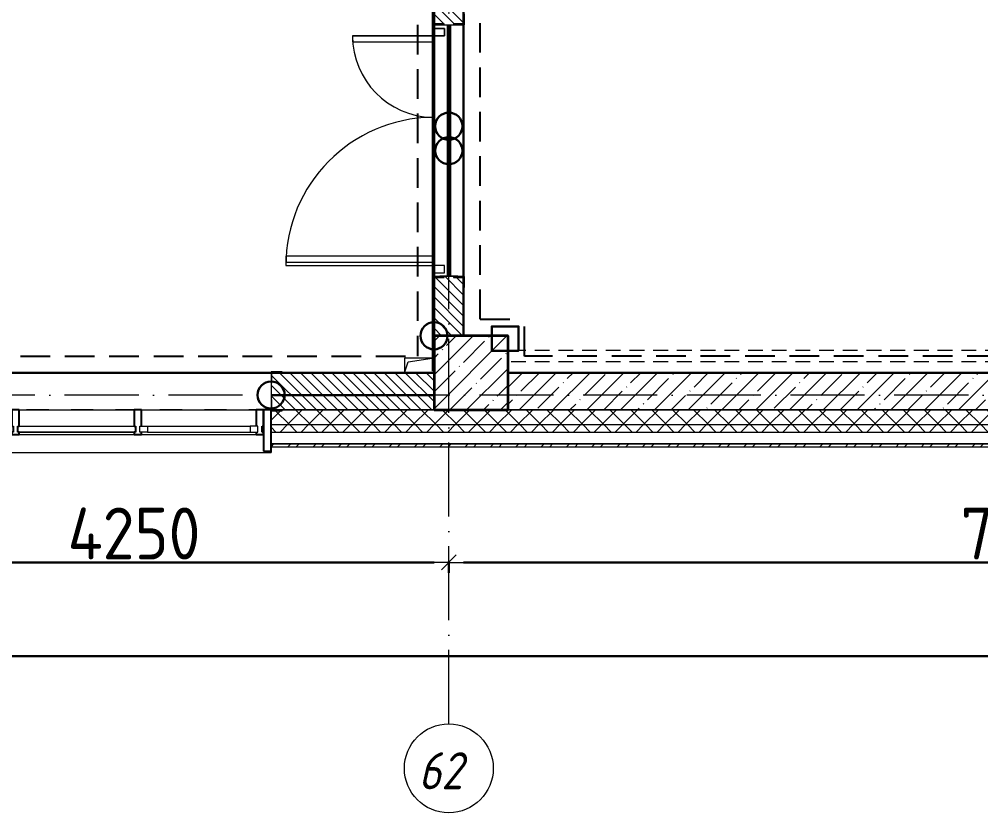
# Model space of a CAD drawing. Header units: millimetres. Extents: x -213536 to 1564669, y -45299 to 942238.
# Drawn here: x 523492 to 529983, y 422415 to 427773 of the extents above; entities that cross this region are included whole.
import ezdxf

# ---------------------------------------------------------------- set-up
doc = ezdxf.new("R2010")
doc.units = ezdxf.units.MM
for name, pattern in [('200_ШТРИХ_ш1п0_6_', [160, 100, -60]), ('50_200_ШТРИХ_1Т_ш5_п1_п1_', [700, 500, -100, 0, -100]), ('Штрих короткий', [300, 150, -150]), ('Штриховая _2 мм - 1 мм_', [300, 200, -100])]:
    doc.linetypes.add(name, pattern=pattern)
for name, color, linetype, lineweight in [('0-1', 7, 'Continuous', 5), ('0-2', 7, 'Continuous', 9), ('2) ПГП 4м', 4, 'Continuous', 30), ('2.1) ПГП окна 2.8 м', 5, 'Continuous', 30), ('2.2) ПГП двери 2.4 -', 134, 'Continuous', 60), ('3) ЖБ 4м', 3, 'Continuous', 30), ('3.1) ЖБ окна 1.2 м', 102, 'Continuous', 30), ('4) Метл уголки', 6, 'Continuous', 30), ('5) Швы', 2, 'Continuous', 30), ('6) Мини окна 0.4 -', 10, 'Continuous', 30), ('Двери', 7, 'Continuous', 9), ('Импосты витража', 7, 'Continuous', 9), ('Импосты витража-1', 7, 'Continuous', 25), ('Каркас_Импост', 7, 'Continuous', 13), ('Линии-1', 7, '200_ШТРИХ_ш1п0_6_', 9), ('Несущие колонны', 7, 'Continuous', 9), ('Несущие колонны-1', 7, 'Continuous', 35), ('Обобщенные модели', 7, 'Continuous', 9), ('Общие ребра', 7, 'Continuous', 9), ('Окна', 7, 'Continuous', 9), ('Оси', 7, 'Continuous', 9), ('Оси-1', 7, 'Continuous', 20), ('Оси-2', 7, '50_200_ШТРИХ_1Т_ш5_п1_п1_', 9), ('Остекление-1', 7, 'Continuous', 9), ('Перемычка-1', 7, 'Штрих короткий', 9), ('Размеры', 7, 'Continuous', 15), ('Стены', 7, 'Continuous', 9), ('Стены-1', 7, 'Continuous', 13), ('Штриховка разреза-1', 7, 'Continuous', 9), ('Элементы узлов', 7, 'Continuous', 9)]:
    doc.layers.add(name, color=color, linetype=linetype, lineweight=lineweight)
doc.layers.add('Каркас_Импост-2', color=7, linetype='Continuous', lineweight=9, true_color=0xaaaaaa)
doc.layers.add('СТ-1_1', color=7, linetype='Штриховая _2 мм - 1 мм_', lineweight=90, true_color=0x888888)
doc.layers.get('0-2').off()
doc.styles.add('ISOCPEUR_I_1', font='isocpeui.ttf', dxfattribs={"width": 0.85, "height": 2.5})
doc.styles.add('СПДС', font='isocpeur.ttf', dxfattribs={"width": 0.9})
doc.dimstyles.new('Размера А3', dxfattribs={"dimtxt": 200, "dimasz": 100, "dimexe": 70, "dimexo": 100, "dimgap": 20, "dimtad": 1, "dimdec": 0, "dimrnd": 10, "dimzin": 0, "dimdsep": 46, "dimtxsty": 'СПДС', "dimblk": 'ARROWHEAD_6', "dimcen": 1, "dimclrd": 256, "dimclre": 256, "dimclrt": 256, "dimazin": 0, "dimtfac": 1, "dimtdec": 0, "dimtmove": 2, "dimatfit": 3, "dimfxl": 1, "dimtolj": 1, "dimtzin": 0, "dimarcsym": 0})
pattern_1 = [(135, (0, 0), (-35.35534, -35.35534), [])]
pattern_2 = [(45, (0, 0), (-70.71068, 70.71068), []), (135, (0, 0), (-70.71068, -70.71068), [])]

# ---------------------------------------------------------------- blocks, each defined once
blk = doc.blocks.new('Ось сетки - Круг_Ø6_00__ISO-2_5_0_9K_-16731441-АИ2_03_План отделки стен 3-го этажа _Часть 2_')
at = {"layer": 'Оси-1'}
blk.add_circle((0, 0), 3, dxfattribs=at)
blk = doc.blocks.new('ARROWHEAD_6')
at = {"color": 0, "linetype": 'Continuous'}
for p, q in [((0, 0), (-1, 0)), ((-0.5, -0.5), (0.5, 0.5))]:
    blk.add_line(p, q, dxfattribs=at)
blk = doc.blocks.new('*D4741')
at = {"layer": 'Defpoints', "color": 0, "transparency": 16777216}
for p in [(522142.1, 424211.7), (526392.1, 424211.7), (526392.1, 424105.6)]:
    blk.add_point(p, dxfattribs=at)
at = {"layer": 'Размеры', "lineweight": -2, "transparency": 16777216}
for p, q in [((522142.1, 424111.7), (522142.1, 424035.6)), ((522242.1, 424105.6), (526292.1, 424105.6)), ((526392.1, 424111.7), (526392.1, 424035.6))]:
    blk.add_line(p, q, dxfattribs=at)
at = {"layer": 'Размеры', "lineweight": -2, "transparency": 16777216, "xscale": 100, "yscale": 100, "zscale": 100, "rotation": 180}
blk.add_blockref('ARROWHEAD_6', (522142.1, 424105.6), dxfattribs=at)
at = {"layer": 'Размеры', "lineweight": -2, "transparency": 16777216, "xscale": 100, "yscale": 100, "zscale": 100}
blk.add_blockref('ARROWHEAD_6', (526392.1, 424105.6), dxfattribs=at)
at = {"layer": 'Размеры', "transparency": 16777216, "insert": (524267.1, 424300.6), "char_height": 350, "width": 2.564, "attachment_point": 5, "style": 'СПДС'}
blk.add_mtext('\\A1;4250', dxfattribs=at)
blk = doc.blocks.new('*D4742')
at = {"layer": 'Defpoints', "color": 0, "transparency": 16777216}
for p in [(526392.1, 424211.7), (534192.1, 424211.7), (534192.1, 424105.6)]:
    blk.add_point(p, dxfattribs=at)
at = {"layer": 'Размеры', "lineweight": -2, "transparency": 16777216}
for p, q in [((526392.1, 424111.7), (526392.1, 424035.6)), ((526492.1, 424105.6), (534092.1, 424105.6)), ((534192.1, 424111.7), (534192.1, 424035.6))]:
    blk.add_line(p, q, dxfattribs=at)
at = {"layer": 'Размеры', "lineweight": -2, "transparency": 16777216, "xscale": 100, "yscale": 100, "zscale": 100, "rotation": 180}
blk.add_blockref('ARROWHEAD_6', (526392.1, 424105.6), dxfattribs=at)
at = {"layer": 'Размеры', "lineweight": -2, "transparency": 16777216, "xscale": 100, "yscale": 100, "zscale": 100}
blk.add_blockref('ARROWHEAD_6', (534192.1, 424105.6), dxfattribs=at)
at = {"layer": 'Размеры', "transparency": 16777216, "insert": (530292.1, 424300.6), "char_height": 350, "width": 2.488, "attachment_point": 5, "style": 'СПДС'}
blk.add_mtext('\\A1;7800', dxfattribs=at)
blk = doc.blocks.new('*D4743')
at = {"layer": 'Defpoints', "color": 0, "transparency": 16777216}
for p in [(430692.1, 423578.1), (534192.1, 423578.1), (534192.1, 423472.1)]:
    blk.add_point(p, dxfattribs=at)
at = {"layer": 'Размеры', "lineweight": -2, "transparency": 16777216}
for p, q in [((430692.1, 423478.1), (430692.1, 423402.1)), ((430792.1, 423472.1), (534092.1, 423472.1)), ((534192.1, 423478.1), (534192.1, 423402.1))]:
    blk.add_line(p, q, dxfattribs=at)
at = {"layer": 'Размеры', "lineweight": -2, "transparency": 16777216, "xscale": 100, "yscale": 100, "zscale": 100, "rotation": 180}
blk.add_blockref('ARROWHEAD_6', (430692.1, 423472.1), dxfattribs=at)
at = {"layer": 'Размеры', "lineweight": -2, "transparency": 16777216, "xscale": 100, "yscale": 100, "zscale": 100}
blk.add_blockref('ARROWHEAD_6', (534192.1, 423472.1), dxfattribs=at)
at = {"layer": 'Размеры', "transparency": 16777216, "insert": (482442.1, 423667.1), "char_height": 350, "width": 3.544, "attachment_point": 5, "style": 'СПДС'}
blk.add_mtext('\\A1;103500', dxfattribs=at)
blk = doc.blocks.new('BSC_Колонна _Прямоугольная - 500х500-V20-АИ2_03_План отделки стен 3-го этажа _Часть 2_')
at = {"layer": 'Несущие колонны'}
h = blk.add_hatch(dxfattribs=at)
h.set_pattern_fill('FP_28', color=256, style=0, pattern_type=2)
h.set_pattern_definition([(45, (-95850, -150), (-114.04925, 114.04925), []), (45, (-95735.95, -150), (-114.04925, 114.04925), [201.613, -40.323, 3.353, -36.97])])
h.paths.add_polyline_path([(-250, -250), (250, -250), (250, 250), (-250, 250)], flags=0)
at = {"layer": 'Несущие колонны-1'}
for p, q in [((250, 250), (-250, 250)), ((-250, 250), (-250, -250)), ((250, -250), (250, 250)), ((-250, -250), (250, -250))]:
    blk.add_line(p, q, dxfattribs=at)
blk = doc.blocks.new('Проем_Дверь_Прямоугольный - 1800х2700h_оконные проемы-25805030-АИ2_03_План отделки стен 3-го этажа _Часть 2_')
at = {"layer": 'Перемычка-1'}
for p, q in [((900, 125), (-900, 125)), ((900, -125), (-900, -125))]:
    blk.add_line(p, q, dxfattribs=at)
blk = doc.blocks.new('Проем_Дверь_Прямоугольный - 1700х2400h_дверные проемы-28704924-АИ2_03_План отделки стен 3-го этажа _Часть 2_')
at = {"layer": 'Перемычка-1'}
for p, q in [((850, 100), (-850, 100)), ((850, -100), (-850, -100))]:
    blk.add_line(p, q, dxfattribs=at)
blk = doc.blocks.new('PNS_Панель прямоугольная2 - Нр_Стекло - 40мм-26243474-АИ2_03_План отделки стен 3-го этажа _Часть 2_')
at = {"layer": 'Каркас_Импост'}
for p, q in [((-397.5, 0), (-397.5, 40)), ((-397.5, 40), (-347.5, 40)), ((-347.5, 40), (-347.5, 0)), ((397.5, 40), (347.5, 40)), ((347.5, 40), (347.5, 0)), ((397.5, 0), (397.5, 40)), ((-347.5, 0), (-397.5, 0)), ((347.5, 0), (397.5, 0))]:
    blk.add_line(p, q, dxfattribs=at)
at = {"layer": 'Каркас_Импост-2'}
for p, q in [((-347.5, 40), (347.5, 40)), ((-347.5, 0), (347.5, 0))]:
    blk.add_line(p, q, dxfattribs=at)
blk = doc.blocks.new('Прямоугольный импост - Импост структурный с накладкой - 150мм-25647633-АИ2_03_План отделки стен 3-го этажа _Часть 2_')
at = {"layer": 'Импосты витража-1'}
for p, q in [((-25, 0), (-25, 17)), ((-25, 17), (25, 17)), ((-15, 0), (-25, 0)), ((-15, -40), (-15, 0)), ((25, 17), (25, 0)), ((-25, -150), (-25, -40)), ((-25, -40), (-15, -40)), ((25, -40), (25, -150)), ((25, -150), (-25, -150))]:
    blk.add_line(p, q, dxfattribs=at)
blk = doc.blocks.new('Прямоугольный импост - Импост структурный с накладкой - 150мм-25647642-АИ2_03_План отделки стен 3-го этажа _Часть 2_')
at = {"layer": 'Импосты витража'}
for p, q in [((27275, -100), (28050, -100)), ((27275, -267), (28050, -267))]:
    blk.add_line(p, q, dxfattribs=at)
blk = doc.blocks.new('Прямоугольный импост - Импост структурный с накладкой - 150мм-V161-АИ2_03_План отделки стен 3-го этажа _Часть 2_')
at = {"layer": 'Импосты витража-1'}
for p, q in [((-25, 0), (-25, 17)), ((-25, 17), (25, 17)), ((25, 0), (15, 0)), ((15, 0), (15, -40)), ((25, 17), (25, 0)), ((-25, -150), (-25, -40)), ((15, -40), (25, -40)), ((25, -40), (25, -150)), ((25, -150), (-25, -150))]:
    blk.add_line(p, q, dxfattribs=at)
blk = doc.blocks.new('PNS_Панель прямоугольная1 - Нр_Стекло - 40мм-25259299-АИ2_03_План отделки стен 3-го этажа _Часть 2_')
at = {"layer": 'Остекление-1'}
for p, q in [((-387.5, 40), (387.5, 40)), ((-397.5, 0), (397.5, 0)), ((387.5, 0), (-387.5, 0))]:
    blk.add_line(p, q, dxfattribs=at)
blk = doc.blocks.new('Прямоугольный импост - Импост структурный с накладкой - 150мм-25647644-АИ2_03_План отделки стен 3-го этажа _Часть 2_')
at = {"layer": 'Импосты витража-1'}
for p, q in [((-25, 0), (-25, 17)), ((-25, 17), (25, 17)), ((-15, 0), (-25, 0)), ((-15, -40), (-15, 0)), ((25, 0), (15, 0)), ((15, 0), (15, -40)), ((25, 17), (25, 0)), ((-25, -150), (-25, -40)), ((-25, -40), (-15, -40)), ((15, -40), (25, -40)), ((25, -40), (25, -150)), ((25, -150), (-25, -150))]:
    blk.add_line(p, q, dxfattribs=at)
blk = doc.blocks.new('Прямоугольный импост - Откос НВФ_50х280 мм-V169-АИ2_03_План отделки стен 3-го этажа _Часть 2_')
at = {"layer": 'Импосты витража-1'}
for p, q in [((-50, 130), (0, 130)), ((-50, -150), (-50, 130)), ((0, 130), (0, -144)), ((0, -150), (-50, -150))]:
    blk.add_line(p, q, dxfattribs=at)
blk = doc.blocks.new('Дверь_Витражная_СКБ_2Ст2 - ДВВ_ДАО_СОШ_Классы-26508392-АИ2_03_План отделки стен 3-го этажа _Часть 2_')
at = {"layer": 'Двери'}
for p, q in [((-775, 1035), (-775, 47)), ((775, 585), (775, 47))]:
    blk.add_line(p, q, dxfattribs=at)
for centre, radius, start, end in [((-775, 35), 1000, 0.68952, 90), ((775, 35), 550, 90, 178.74354)]:
    blk.add_arc(centre, radius, start, end, dxfattribs=at)
at = {"layer": 'Элементы узлов'}
for p, q in [((-713, 1035), (-753, 1035)), ((-753, 1035), (-753, 47)), ((-713, 47), (-713, 1035)), ((775, 585), (735, 585)), ((735, 585), (735, 47)), ((775, 47), (775, 585)), ((-825, 35), (-825, -35)), ((-825, 35), (-825, -35)), ((-775, -35), (-775, 35)), ((-775, -35), (-775, 35)), ((775, -35), (775, 35)), ((775, 35), (775, -35)), ((825, 35), (825, -35)), ((825, -35), (825, 35)), ((-825, -35), (-775, -35)), ((-825, -35), (-775, -35)), ((825, -35), (775, -35)), ((775, -35), (825, -35))]:
    blk.add_line(p, q, dxfattribs=at)
blk = doc.blocks.new('Фахверк_СКБ_Уголок - 250_2700-27497298-АИ2_03_План отделки стен 3-го этажа _Часть 2_')
at = {"layer": 'Обобщенные модели'}
for p, q in [((200, 181), (125, 181)), ((125, 181), (125, 106)), ((131, 106), (131, 175)), ((131, 175), (200, 175)), ((200, 175), (200, 181)), ((125, 106), (131, 106)), ((131, -6), (125, -6)), ((125, -6), (125, -81)), ((131, -75), (131, -6)), ((125, -81), (200, -81)), ((200, -75), (131, -75)), ((200, -81), (200, -75))]:
    blk.add_line(p, q, dxfattribs=at)
blk = doc.blocks.new('154_Стойка_СКБ_Уголок - СМ-2480_200-28346303-АИ2_03_План отделки стен 3-го этажа _Часть 2_')
at = {"layer": 'Обобщенные модели'}
for p, q in [((125, 156), (125, 81)), ((200, 156), (125, 156)), ((131, 81), (131, 150)), ((131, 150), (200, 150)), ((200, 150), (200, 156)), ((125, 81), (131, 81)), ((131, 19), (125, 19)), ((125, 19), (125, -56)), ((131, -50), (131, 19)), ((125, -56), (200, -56)), ((200, -50), (131, -50)), ((200, -56), (200, -50))]:
    blk.add_line(p, q, dxfattribs=at)
blk = doc.blocks.new('Стойка_Влож_Полоса боковая - Полоса-28213942-АИ2_03_План отделки стен 3-го этажа _Часть 2_')
at = {"layer": 'Обобщенные модели'}
for p, q in [((-5, 60), (0, 60)), ((-5, -60), (-5, 60)), ((0, 31), (0, -31)), ((0, -60), (-5, -60))]:
    blk.add_line(p, q, dxfattribs=at)
blk = doc.blocks.new('Фахверк_СКБ_Уголок - 200_3960-28268576-АИ2_03_План отделки стен 3-го этажа _Часть 2_')
at = {"layer": 'Обобщенные модели'}
for p, q in [((200, 156), (125, 156)), ((125, 156), (125, 81)), ((131, 81), (131, 150)), ((131, 150), (200, 150)), ((200, 150), (200, 156)), ((125, 81), (131, 81)), ((131, 19), (125, 19)), ((125, 19), (125, -56)), ((131, -50), (131, 19)), ((125, -56), (200, -56)), ((200, -50), (131, -50)), ((200, -56), (200, -50))]:
    blk.add_line(p, q, dxfattribs=at)
blk = doc.blocks.new('AR_Отверстие прямоугольное _в плите_ - AR_Отверстие прямоугольное _в плите_-V223-АИ2_03_План отделки стен 3-го этажа _Часть 2_')
at = {"layer": 'Обобщенные модели'}
for p, q in [((88, 50), (-100, 50)), ((-100, 50), (-100, -50)), ((-100, -50), (-75, 25)), ((-75, 25), (88, 48.3))]:
    blk.add_line(p, q, dxfattribs=at)
blk = doc.blocks.new('Отлив_СКБ - Отлив витража_120_НВФ-31885687-АИ2_03_План отделки стен 3-го этажа _Часть 2_')
at = {"layer": 'Окна'}
for p, q in [((1750, -2), (50, -2)), ((0, -120), (0, -113)), ((0, -120), (1800, -120)), ((1800, -113), (1800, -120))]:
    blk.add_line(p, q, dxfattribs=at)
blk = doc.blocks.new('0125-Р-ОО-Ш2-АР-о_23_10_2024_rvt-1-АИ2_03_План отделки стен 3-го этажа _Часть 2_')
at = {"layer": 'Штриховка разреза-1'}
h = blk.add_hatch(dxfattribs=at)
h.set_pattern_fill('FP_1', color=256, style=0, pattern_type=2)
h.set_pattern_definition(pattern_1)
h.paths.add_polyline_path([(95600, 400), (95800, 400), (95800, 794), (95731, 794), (95731, 800), (95669, 800), (95669, 794), (95600, 794), (95600, 725)], flags=0)
h.paths.add_polyline_path([(95731, 2500), (95731, 2506), (95800, 2506), (95800, 2900), (95600, 2900), (95600, 2506), (95669, 2506), (95669, 2500)], flags=0)
h = blk.add_hatch(dxfattribs=at)
h.set_pattern_fill('FP_1', color=256, style=0, pattern_type=2)
h.set_pattern_definition(pattern_1)
h.paths.add_polyline_path([(94506, -100), (95600, -100), (95600, 150), (94506, 150), (94506, 81), (94500, 81), (94500, -31), (94506, -31), (94506, -98.6)], flags=0)
h.paths.add_polyline_path([(91937, -100), (92694, -100), (92694, -31), (92700, -31), (92700, 81), (92694, 81), (92694, 150), (91850, 150), (91850, -100)], flags=0)
h = blk.add_hatch(dxfattribs=at)
h.set_pattern_fill('FP_2', color=256, style=0, pattern_type=2)
h.set_pattern_definition([(45, (0, 0), (-114.04925, 114.04925), []), (45, (114.05, 0), (-114.04925, 114.04925), [201.612, -40.322, 3.353, -36.97])])
h.paths.add_polyline_path([(103100, -100), (103100, 150), (96100, 150), (96100, -100), (102188.9, -100)], flags=0)
h = blk.add_hatch(dxfattribs=at)
h.set_pattern_fill('FP_81', color=256, style=0, pattern_type=2)
h.set_pattern_definition(pattern_2)
h.paths.add_polyline_path([(102188.9, -200), (103600, -200), (103600, -100), (94575, -100), (94575, -106), (94500, -106), (94500, -200), (98460.9, -200)], flags=0)
h.paths.add_polyline_path([(91850, -200), (92700, -200), (92700, -106), (92625, -106), (92625, -100), (84750, -100), (84750, -200), (91350, -200)], flags=0)
h.paths.add_polyline_path([(83549.1, -200), (83750, -200), (83750, -100), (82625, -100), (82625, -106), (82550, -106), (82550, -200), (82617.1, -200)], flags=0)
h.paths.add_polyline_path([(80675, -200), (80750, -200), (80750, -106), (80675, -106), (80675, -100), (79625, -100), (79625, -106), (79550, -106), (79550, -200), (79821.1, -200)], flags=0)
h.paths.add_polyline_path([(77750, -200), (77750, -100), (76625, -100), (76625, -106), (76550, -106), (76550, -200), (77250, -200)], flags=0)
h.paths.add_polyline_path([(73425, -200), (74750, -200), (74750, -100), (73425, -100), (73425, -106), (73350, -106), (73350, -200), (73356, -200)], flags=0)
h.paths.add_polyline_path([(70350, -200), (71550, -200), (71550, -106), (71475, -106), (71475, -100), (70425, -100), (70425, -106), (70350, -106)], flags=0)
h.paths.add_polyline_path([(67356, -200), (68550, -200), (68550, -100), (67425, -100), (67425, -106), (67350, -106), (67350, -200)], flags=0)
h.paths.add_polyline_path([(64909.2, -200), (65550, -200), (65550, -106), (65475, -106), (65475, -100), (64425, -100), (64425, -106), (64350, -106), (64350, -200)], flags=0)
h.paths.add_polyline_path([(62200, -200), (62550, -200), (62550, -106), (62475, -106), (62475, -100), (61425, -100), (61425, -106), (61350, -106), (61350, -200), (62113.2, -200)], flags=0)
h.paths.add_polyline_path([(59550, -200), (59550, -106), (59475, -106), (59475, -100), (58425, -100), (58425, -106), (58350, -106), (58350, -200), (59317.3, -200)], flags=0)
h.paths.add_polyline_path([(56521.3, -200), (56550, -200), (56550, -106), (56475, -106), (56475, -100), (55425, -100), (55425, -106), (55350, -106), (55350, -200), (55589.3, -200)], flags=0)
h.paths.add_polyline_path([(52350, -200), (53550, -200), (53550, -106), (53475, -106), (53475, -100), (52425, -100), (52425, -106), (52350, -106)], flags=0)
h.paths.add_polyline_path([(47475, -200), (47550, -200), (47550, -106), (47475, -106), (47475, -100), (46425, -100), (46425, -106), (46350, -106), (46350, -200), (47201.4, -200)], flags=0)
h.paths.add_polyline_path([(44405.4, -200), (44550, -200), (44550, -106), (44475, -106), (44475, -100), (43425, -100), (43425, -106), (43350, -106), (43350, -200), (43473.4, -200)], flags=0)
h.paths.add_polyline_path([(41550, -200), (41550, -106), (41475, -105.4), (41475, -100), (40150, -100), (40150, -200), (41544, -200)], flags=0)
h.paths.add_polyline_path([(38350, -200), (38350, -106), (38275, -106), (38275, -100), (37150, -100), (37150, -200), (37881.4, -200)], flags=0)
h.paths.add_polyline_path([(34153.5, -200), (35350, -200), (35350, -106), (35275, -106), (35275, -100), (34225, -100), (34225, -106), (34150, -106), (34150, -200)], flags=0)
h.paths.add_polyline_path([(32275, -200), (32350, -200), (32350, -106), (32275, -106), (32275, -100), (31150, -100), (31150, -200), (31650, -200)], flags=0)
h.paths.add_polyline_path([(28650, -200), (29350, -200), (29350, -106), (29275, -106), (29275, -100), (28150, -100), (28150, -200), (28561.5, -200)], flags=0)
h.paths.add_polyline_path([(25299.5, -200), (26350, -200), (26350, -106), (26275, -106), (26275, -100), (25225, -100), (25225, -106), (25150, -106), (25150, -200), (25225, -200)], flags=0)
h.paths.add_polyline_path([(17350, -200), (17350, -106), (17275, -106), (17275, -100), (16225, -100), (16225, -106), (16150, -106), (16150, -200), (17250, -200)], flags=0)
h.paths.add_polyline_path([(15150, -200), (15150, -106), (15075, -106), (15075, -100), (9825, -100), (9825, -106), (9750, -106), (9750, -200), (14581.6, -200)], flags=0)
h.paths.add_polyline_path([(8057.7, -200), (8750, -200), (8750, -106), (8675, -106), (8675, -100), (-100, -100), (-100, -200), (7125.7, -200)], flags=0)
h = blk.add_hatch(dxfattribs=at)
h.set_pattern_fill('FP_81', color=256, style=0, pattern_type=2)
h.set_pattern_definition(pattern_2)
h.paths.add_polyline_path([(103120.9, -250), (103700, -250), (103700, -200), (94500, -200), (94500, -250), (102188.9, -250)], flags=0)
h.paths.add_polyline_path([(92700, -250), (92700, -200), (84750, -200), (84750, -250), (91937, -250)], flags=0)
h.paths.add_polyline_path([(83549.1, -250), (83750, -250), (83750, -200), (82550, -200), (82550, -250), (82617.1, -250)], flags=0)
h.paths.add_polyline_path([(79821.1, -250), (80750, -250), (80750, -200), (79550, -200), (79550, -250)], flags=0)
h.paths.add_polyline_path([(77750, -250), (77750, -200), (76550, -200), (76550, -250), (77025.1, -250)], flags=0)
h.paths.add_polyline_path([(74229.1, -250), (74750, -250), (74750, -200), (73350, -200), (73350, -250)], flags=0)
h.paths.add_polyline_path([(70501.2, -250), (71550, -250), (71550, -200), (70350, -200), (70350, -250)], flags=0)
h.paths.add_polyline_path([(68550, -250), (68550, -200), (67350, -200), (67350, -250), (67705.2, -250)], flags=0)
h.paths.add_polyline_path([(64909.2, -250), (65550, -250), (65550, -200), (64350, -200), (64350, -250)], flags=0)
h.paths.add_polyline_path([(62550, -250), (62550, -200), (61350, -200), (61350, -250), (62113.2, -250)], flags=0)
h.paths.add_polyline_path([(59317.3, -250), (59550, -250), (59550, -200), (58350, -200), (58350, -250)], flags=0)
h.paths.add_polyline_path([(56521.3, -250), (56550, -250), (56550, -200), (55350, -200), (55350, -250), (55589.3, -250)], flags=0)
h.paths.add_polyline_path([(53550, -250), (53550, -200), (52350, -200), (52350, -250), (52793.3, -250)], flags=0)
h.paths.add_polyline_path([(46735.4, -250), (47550, -250), (47550, -200), (46350, -200), (46350, -250)], flags=0)
h.paths.add_polyline_path([(44550, -250), (44550, -200), (43350, -200), (43350, -250), (44405.4, -250)], flags=0)
h.paths.add_polyline_path([(41550, -250), (41550, -200), (40150, -200), (40150, -250), (40677.4, -250)], flags=0)
h.paths.add_polyline_path([(37881.4, -250), (38350, -250), (38350, -200), (37150, -200), (37150, -250), (37415.4, -250)], flags=0)
h.paths.add_polyline_path([(35085.5, -250), (35350, -250), (35350, -200), (34150, -200), (34150, -250), (34153.5, -250)], flags=0)
h.paths.add_polyline_path([(32350, -250), (32350, -200), (31150, -200), (31150, -250), (31357.5, -250)], flags=0)
h.paths.add_polyline_path([(28561.5, -250), (29350, -250), (29350, -200), (28150, -200), (28150, -250)], flags=0)
h.paths.add_polyline_path([(25765.5, -250), (26350, -250), (26350, -200), (25150, -200), (25150, -250), (25299.5, -250)], flags=0)
h.paths.add_polyline_path([(17350, -250), (17350, -200), (16150, -200), (16150, -250), (16445.6, -250)], flags=0)
h.paths.add_polyline_path([(14581.6, -250), (15150, -250), (15150, -200), (9750, -200), (9750, -250), (12717.6, -250)], flags=0)
h.paths.add_polyline_path([(8057.7, -250), (8750, -250), (8750, -200), (-200, -200), (-200, -250), (7125.7, -250)], flags=0)
h = blk.add_hatch(dxfattribs=at)
h.set_pattern_fill('FP_80', color=256, style=0, pattern_type=2)
h.set_pattern_definition([(45, (0, 0), (-85.53659, 85.53659), []), (45, (57.02, 0), (-85.53659, 85.53659), [])])
h.paths.add_polyline_path([(103830, -350), (103830, -330), (94500, -330), (94500, -350), (103120.9, -350)], flags=0)
h.paths.add_polyline_path([(92700, -350), (92700, -330), (84750, -330), (84750, -350), (91937, -350)], flags=0)
h.paths.add_polyline_path([(83549.1, -350), (83750, -350), (83750, -330), (82550, -330), (82550, -350), (82617.1, -350)], flags=0)
h.paths.add_polyline_path([(80750, -350), (80750, -330), (79551, -330), (79551, -350), (79821.1, -350)], flags=0)
h.paths.add_polyline_path([(77025.1, -350), (77750, -350), (77750, -330), (76550, -330), (76550, -350)], flags=0)
h.paths.add_polyline_path([(74235, -350), (74750, -350), (74750, -330), (74235, -330)], flags=0)
at = {"layer": 'Линии-1'}
for p, q in [((103100, 300), (96100, 300)), ((103100, 225), (96100, 225))]:
    blk.add_line(p, q, dxfattribs=at)
at = {"layer": 'Общие ребра'}
for p, q in [((94500, -200), (103600, -200)), ((94500, -250), (103600, -250))]:
    blk.add_line(p, q, dxfattribs=at)
at = {"layer": 'Стены'}
blk.add_line((92700, 150), (94500, 150), dxfattribs=at)
at = {"layer": 'Стены-1'}
for p, q in [((95669, 2500), (95731, 2500)), ((95600, 725), (95600, 400)), ((95800, 400), (95800, 725)), ((95600, 150), (94575, 150)), ((103100, 150), (96100, 150)), ((94500, 81), (94500, -31)), ((94500, -106), (94500, -330)), ((94575, -100), (95600, -100)), ((95600, -100), (94575, -100)), ((103100, -100), (96100, -100)), ((96100, -100), (103100, -100)), ((94500, -330), (103600, -330)), ((103830, -330), (94500, -330)), ((94500, -330), (94500, -350)), ((94500, -350), (103830, -350))]:
    blk.add_line(p, q, dxfattribs=at)
at = {"layer": '0-2'}
for name, p, rotation in [('Фахверк_СКБ_Уголок - 200_3960-28268576-АИ2_03_План отделки стен 3-го этажа _Часть 2_', (95750, 2375), 89.9999999999999), ('Дверь_Витражная_СКБ_2Ст2 - ДВВ_ДАО_СОШ_Классы-26508392-АИ2_03_План отделки стен 3-го этажа _Часть 2_', (95635, 1650), 89.9999999999978), ('Проем_Дверь_Прямоугольный - 1700х2400h_дверные проемы-28704924-АИ2_03_План отделки стен 3-го этажа _Часть 2_', (95700, 1650), 89.9999999999999), ('154_Стойка_СКБ_Уголок - СМ-2480_200-28346303-АИ2_03_План отделки стен 3-го этажа _Часть 2_', (95650, 925), 269.9999999999999), ('Стойка_Влож_Полоса боковая - Полоса-28213942-АИ2_03_План отделки стен 3-го этажа _Часть 2_', (95700, 800), 269.9999999999999)]:
    blk.add_blockref(name, p, dxfattribs=dict(at, rotation=rotation))
for name, p in [('BSC_Колонна _Прямоугольная - 500х500-V20-АИ2_03_План отделки стен 3-го этажа _Часть 2_', (95850, 150)), ('AR_Отверстие прямоугольное _в плите_ - AR_Отверстие прямоугольное _в плите_-V223-АИ2_03_План отделки стен 3-го этажа _Часть 2_', (95500, 200)), ('Проем_Дверь_Прямоугольный - 1800х2700h_оконные проемы-25805030-АИ2_03_План отделки стен 3-го этажа _Часть 2_', (93600, 25)), ('Фахверк_СКБ_Уголок - 250_2700-27497298-АИ2_03_План отделки стен 3-го этажа _Часть 2_', (94375, -25)), ('Прямоугольный импост - Импост структурный с накладкой - 150мм-25647642-АИ2_03_План отделки стен 3-го этажа _Часть 2_', (65525, 0)), ('Прямоугольный импост - Импост структурный с накладкой - 150мм-25647642-АИ2_03_План отделки стен 3-го этажа _Часть 2_', (66350, 0)), ('PNS_Панель прямоугольная1 - Нр_Стекло - 40мм-25259299-АИ2_03_План отделки стен 3-го этажа _Часть 2_', (93187.5, -250)), ('PNS_Панель прямоугольная2 - Нр_Стекло - 40мм-26243474-АИ2_03_План отделки стен 3-го этажа _Часть 2_', (94012.5, -250)), ('Отлив_СКБ - Отлив витража_120_НВФ-31885687-АИ2_03_План отделки стен 3-го этажа _Часть 2_', (92700, -267))]:
    blk.add_blockref(name, p, dxfattribs=at)
at = {"layer": '0-2', "extrusion": (0, 0, -1), "rotation": 180}
for name, p in [('Прямоугольный импост - Импост структурный с накладкой - 150мм-25647644-АИ2_03_План отделки стен 3-го этажа _Часть 2_', (-92775, -250)), ('Прямоугольный импост - Импост структурный с накладкой - 150мм-25647633-АИ2_03_План отделки стен 3-го этажа _Часть 2_', (-93600, -250)), ('Прямоугольный импост - Импост структурный с накладкой - 150мм-V161-АИ2_03_План отделки стен 3-го этажа _Часть 2_', (-94425, -250)), ('Прямоугольный импост - Откос НВФ_50х280 мм-V169-АИ2_03_План отделки стен 3-го этажа _Часть 2_', (-94500, -250))]:
    blk.add_blockref(name, p, dxfattribs=at)
blk = doc.blocks.new('3этНиз')
at = {"layer": 'СТ-1_1', "lineweight": 25}
for p, q in [((526180.1, 451735.4), (526180.1, 425497.4)), ((526604.1, 425747.4), (526604.1, 428023.4)), ((526604.1, 425747.4), (526904.1, 425747.4)), ((526904.1, 425497.4), (526904.1, 425747.4)), ((522900.1, 425497.4), (526180.1, 425497.4)), ((533692.1, 425497.4), (526904.1, 425497.4))]:
    blk.add_line(p, q, dxfattribs=at)
at = {"layer": 'Стены-1'}
for p, q in [((526280.1, 451838.4), (526280.1, 425397.4)), ((526292.1, 426035.4), (526292.1, 427735.4)), ((526292.1, 425635.4), (526292.1, 425960.4)), ((526280.1, 425385.4), (526292.1, 425385.4))]:
    blk.add_line(p, q, dxfattribs=at)
at = {"layer": '0-1'}
blk.add_blockref('0125-Р-ОО-Ш2-АР-о_23_10_2024_rvt-1-АИ2_03_План отделки стен 3-го этажа _Часть 2_', (430692.1, 425235.4), dxfattribs=at)
blk = doc.blocks.new('Ось 3 этаж')
at = {"layer": 'Оси-2'}
for p, q in [((526392.1, 423014.8), (526392.1, 477896.8)), ((536900.4, 425235.4), (428373.3, 425235.4))]:
    blk.add_line(p, q, dxfattribs=at)
at = {"layer": 'Оси-1', "xscale": 99.99999999999993, "yscale": 99.99999999999993, "zscale": 99.99999999999993}
blk.add_blockref('Ось сетки - Круг_Ø6_00__ISO-2_5_0_9K_-16731441-АИ2_03_План отделки стен 3-го этажа _Часть 2_', (526392.1, 422714.8), dxfattribs=at)
at = {"layer": 'Оси', "insert": (526187.2, 422823.5), "char_height": 250, "width": 404.05, "attachment_point": 1, "style": 'ISOCPEUR_I_1'}
blk.add_mtext('62', dxfattribs=at)
at = {"layer": 'Размеры'}
for base, p1, p2, picture, middle in [((526392.1, 424105.6), (522142.1, 424211.7), (526392.1, 424211.7), '*D4741', (524267.1, 424300.6)), ((534192.1, 424105.6), (526392.1, 424211.7), (534192.1, 424211.7), '*D4742', (530292.1, 424300.6)), ((534192.1, 423472.1), (430692.1, 423578.1), (534192.1, 423578.1), '*D4743', (482442.1, 423667.1))]:
    dim = blk.add_linear_dim(base=base, p1=p1, p2=p2, dimstyle='Размера А3', override={"dimtxt": 350}, dxfattribs=at)
    dim.commit()
    dim.dimension.update_dxf_attribs({"geometry": picture, "text_midpoint": middle})

msp = doc.modelspace()

# ---------------------------------------------------------------- linework, layer by layer
at = {"layer": '2) ПГП 4м'}
for points in [[(526292.1, 425635.4), (526292.1, 428135.4)], [(526492.1, 425635.4), (526492.1, 428135.4)]]:
    msp.add_lwpolyline(points, dxfattribs=at)
at = {"layer": '2.1) ПГП окна 2.8 м'}
msp.add_lwpolyline([(525192.1, 425235.4), (526292.1, 425235.4)], dxfattribs=at)
at = {"layer": '2.2) ПГП двери 2.4 -'}
msp.add_lwpolyline([(526392.1, 427735.4), (526392.1, 426035.4)], dxfattribs=at)
at = {"layer": '3) ЖБ 4м'}
for points in [[(526292.1, 425385.4), (526292.1, 425635.4)], [(526492.1, 425635.4), (526792.1, 425635.4), (526792.1, 425385.4), (533792.1, 425385.4), (533792.1, 425635.4), (534042.1, 425635.4)]]:
    msp.add_lwpolyline(points, dxfattribs=at)
at = {"layer": '3.1) ЖБ окна 1.2 м'}
msp.add_lwpolyline([(522542.1, 425385.4), (526292.1, 425385.4)], dxfattribs=at)
at = {"layer": '4) Метл уголки'}
msp.add_lwpolyline([(526681.4, 425534.4), (526862.6, 425534.4), (526862.6, 425699.1), (526681.4, 425699.1)], close=True, dxfattribs=at)
at = {"layer": '5) Швы'}
for centre in [(526392.1, 427050.7), (526392.1, 426885.4), (526292.1, 425635.4), (525192.1, 425235.4)]:
    msp.add_circle(centre, 91.6, dxfattribs=at)
at = {"layer": '6) Мини окна 0.4 -'}
msp.add_lwpolyline([(526392.1, 426513.2), (526392.1, 427273.6)], dxfattribs=at)

# ---------------------------------------------------------------- block references
at = {"color": 5, "lineweight": 30}
msp.add_blockref('Ось 3 этаж', (0, 0), dxfattribs=at)
at = {"layer": '3) ЖБ 4м'}
msp.add_blockref('3этНиз', (0, 0), dxfattribs=at)

doc.saveas('drawing.dxf')
